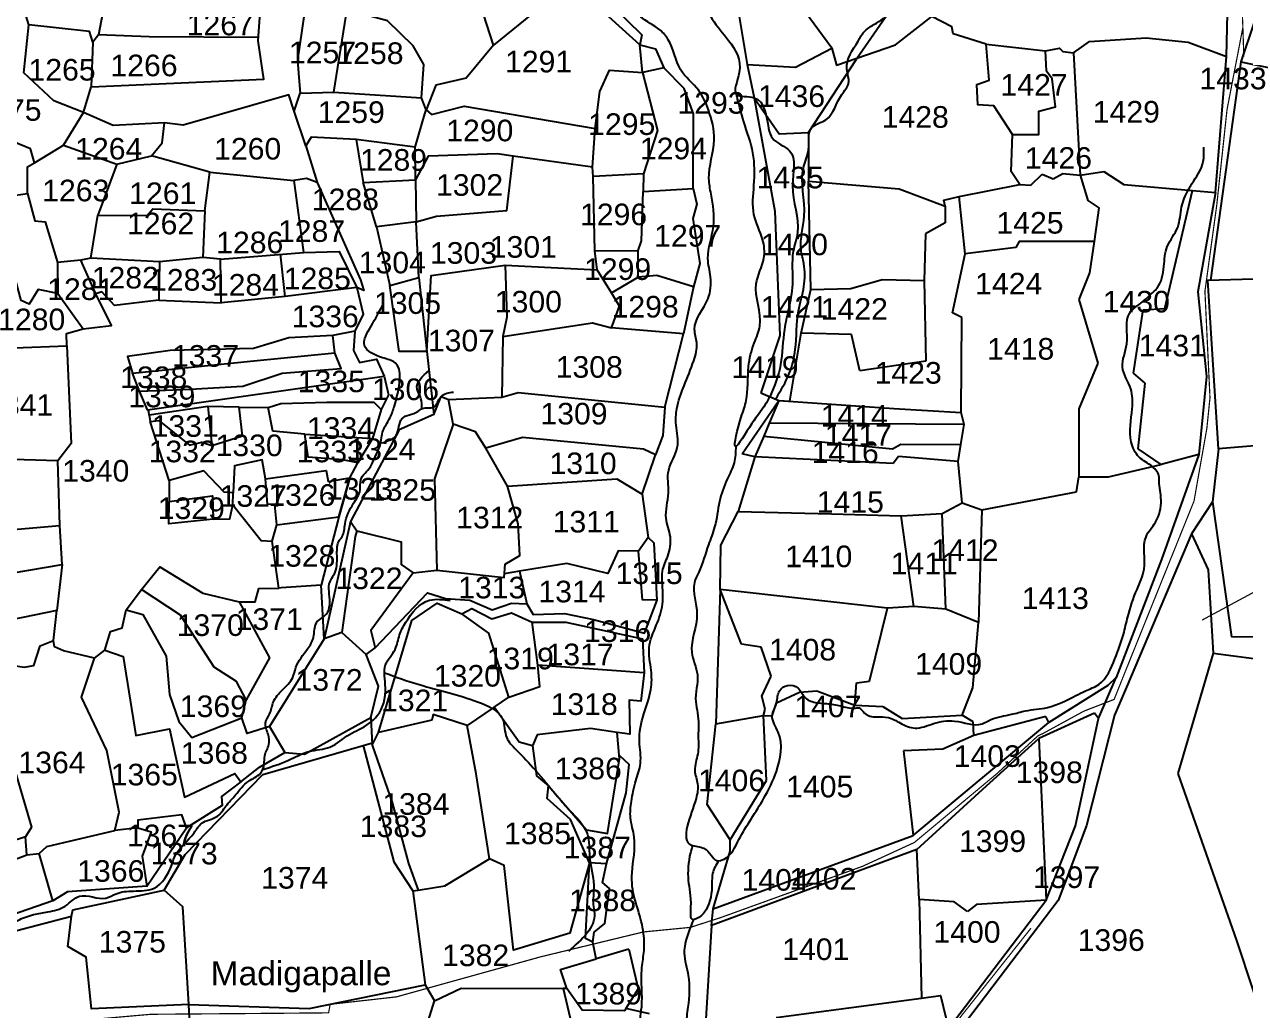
# Model space of a CAD drawing. Header units: feet. Extents: x 800131 to 806575, y 1568145 to 1575656.
# Drawn here: x 802522 to 803539, y 1571632 to 1572454 of the extents above; entities that cross this region are included whole.
import ezdxf
from ezdxf.enums import TextEntityAlignment as Align

# ---------------------------------------------------------------- set-up
doc = ezdxf.new("R2010")
doc.units = ezdxf.units.FT
doc.header["$LTSCALE"] = 15
doc.header["$MEASUREMENT"] = 0
doc.linetypes.add('HIDDEN2', pattern=[0.1875, 0.125, -0.0625])
for name, color, linetype in [('PLOT', 7, 'Continuous'), ('PLOT NO', 7, 'Continuous'), ('ROADS', 6, 'Continuous'), ('TANKS-STREAM', 4, 'Continuous'), ('TEXT', 1, 'Continuous')]:
    doc.layers.add(name, color=color, linetype=linetype)
doc.styles.get("Standard").update_dxf_attribs({"font": 'arial.ttf'})
doc.linetypes.add('DOTS', pattern='A,1e-06,-3,["●",Standard,S=3,R=0,X=-1.25,Y=-1.25],-3', length=6.000001)

msp = doc.modelspace()

# ---------------------------------------------------------------- linework, layer by layer
at = {"layer": 'PLOT', "lineweight": -2}
for p, q in [((803514.3, 1572314.1), (803523.6, 1572427.3)), ((803535.3, 1572422.8), (803520.1, 1572313)), ((803129.9, 1572393), (803147, 1572298.5)), ((803177, 1572233.1), (803175.1, 1572323.4)), ((803360.4, 1572320.2), (803369.8, 1572329.3)), ((803369.8, 1572329.3), (803378.9, 1572325.5)), ((803378.9, 1572325.5), (803387.1, 1572329.9)), ((803387.1, 1572329.9), (803401.5, 1572328.5)), ((803401.5, 1572328.5), (803421.3, 1572331.5)), ((803421.3, 1572331.5), (803437.9, 1572320.8)), ((803351.3, 1572320.8), (803360.4, 1572320.2)), ((803437.9, 1572320.8), (803495, 1572315.8)), ((803472.1, 1572217.3), (803495, 1572315.8)), ((803495, 1572315.8), (803514.3, 1572314.1)), ((803514.3, 1572314.1), (803499.7, 1572231.4)), ((803520.1, 1572313), (803510.1, 1572241)), ((803289.1, 1572302.6), (803289.1, 1572288.9)), ((803147, 1572298.5), (803151.1, 1572195)), ((803289.1, 1572288.9), (803272.5, 1572279.6)), ((803272.5, 1572279.6), (803271.6, 1572240.6)), ((803413.1, 1572273.2), (803409.4, 1572247.1)), ((803295.1, 1572213.9), (803305.8, 1572262.9)), ((803210.4, 1572234), (803236.5, 1572241.7)), ((803236.5, 1572241.7), (803271.6, 1572240.6)), ((803409.4, 1572247.1), (803402.2, 1572229.2)), ((803168.9, 1572196.9), (803177, 1572233.1)), ((803177, 1572233.1), (803210.4, 1572234)), ((803271.6, 1572240.6), (803273, 1572173.6)), ((803499.7, 1572231.4), (803506.9, 1572160.8)), ((803402.2, 1572229.2), (803400.4, 1572224.8)), ((803400.4, 1572224.8), (803416.3, 1572171.9)), ((803302.8, 1572209.9), (803295.1, 1572213.9)), ((803446.1, 1572163.4), (803453.9, 1572216.3)), ((803453.9, 1572216.3), (803472.1, 1572217.3)), ((803302.4, 1572130.9), (803302.8, 1572209.9)), ((803151.1, 1572195), (803135.3, 1572147.2)), ((803159.6, 1572140.1), (803168.9, 1572196.9)), ((803211, 1572195.7), (803168.9, 1572196.9)), ((803217.9, 1572165.6), (803211, 1572195.7)), ((803273, 1572173.6), (803217.9, 1572165.6)), ((803416.3, 1572171.9), (803400.3, 1572133.8)), ((803455.8, 1572155.1), (803446.1, 1572163.4)), ((803506.9, 1572160.8), (803500.4, 1572095.9)), ((803449.9, 1572100.6), (803455.8, 1572155.1)), ((803119.9, 1572096.3), (803150.3, 1572140.7)), ((803135.3, 1572147.2), (803150.3, 1572140.7)), ((803150.3, 1572140.7), (803142.4, 1572121.9)), ((803150.3, 1572140.7), (803159.6, 1572140.1)), ((803150.3, 1572140.7), (803150.3, 1572140.7)), ((803150.3, 1572140.7), (803246.3, 1572134.2)), ((803246.3, 1572134.2), (803302.4, 1572130.9)), ((803304.8, 1572120.8), (803302.4, 1572130.9)), ((803400.3, 1572133.8), (803400.3, 1572077.1)), ((803142.4, 1572121.9), (803137.8, 1572111)), ((803304.8, 1572120.8), (803142.4, 1572121.9)), ((803302.1, 1572104), (803304.8, 1572120.8)), ((803137.8, 1572111), (803130.5, 1572093.8)), ((803137.8, 1572111), (803245.1, 1572100.6)), ((803245.1, 1572100.6), (803252, 1572104.5)), ((803252, 1572104.5), (803302.1, 1572104)), ((803299.9, 1572090), (803302.1, 1572104)), ((803469, 1572087.4), (803449.9, 1572100.6)), ((803516.8, 1572100.5), (803511.9, 1572056.2)), ((803130.5, 1572093.8), (803116.5, 1572048.3)), ((803130.5, 1572093.8), (803119.9, 1572096.3)), ((803119.9, 1572096.3), (803119.9, 1572096.3)), ((803245.6, 1572088.3), (803130.5, 1572093.8)), ((803250, 1572094.2), (803245.6, 1572088.3)), ((803299.9, 1572090), (803250, 1572094.2)), ((803303.3, 1572055.6), (803299.9, 1572090)), ((803500.4, 1572095.9), (803469, 1572087.4)), ((803500.4, 1572095.9), (803469.4, 1572008.2)), ((803425, 1572077.1), (803469, 1572087.4)), ((803398.5, 1572064.8), (803400.3, 1572077.1)), ((803400.3, 1572077.1), (803425, 1572077.1)), ((803319.6, 1572049.7), (803398.5, 1572064.8)), ((803102, 1572020.1), (803116.5, 1572048.3)), ((803116.5, 1572048.3), (803194.4, 1572046.3)), ((803286.4, 1572046.7), (803303.3, 1572055.6)), ((803303.3, 1572055.6), (803319.6, 1572049.7)), ((803319.6, 1572049.7), (803316.9, 1571955.8)), ((803511.9, 1572056.2), (803494.4, 1572029.8)), ((803511.9, 1572056.2), (803527.7, 1571943.9)), ((803194.4, 1572046.3), (803252.3, 1572044.8)), ((803252.3, 1572044.8), (803286.4, 1572046.7)), ((803263, 1571969), (803252.3, 1572044.8)), ((803289.5, 1571966.8), (803286.4, 1572046.7)), ((803494.4, 1572029.8), (803440, 1571901.9)), ((803494.4, 1572029.8), (803508.3, 1571999.7)), ((803101.5, 1571983.2), (803102, 1572020.1)), ((803469.4, 1572008.2), (803431.6, 1571909.9)), ((803508.3, 1571999.7), (803512.3, 1571930.3)), ((803101.5, 1571983.2), (803097.9, 1571871.4)), ((803240.9, 1571967.8), (803101.5, 1571983.2)), ((803119.2, 1571937.7), (803101.5, 1571983.2)), ((803226, 1571907), (803240.9, 1571967.8)), ((803263, 1571969), (803240.9, 1571967.8)), ((803289.5, 1571966.8), (803263, 1571969)), ((803316.9, 1571955.8), (803289.5, 1571966.8)), ((803312.1, 1571901.3), (803316.9, 1571955.8)), ((803135.8, 1571935.3), (803119.2, 1571937.7)), ((803527.7, 1571943.9), (803592.9, 1571944.3)), ((803144.1, 1571911), (803135.8, 1571935.3)), ((803512.3, 1571930.3), (803482.8, 1571830.1)), ((803512.3, 1571930.3), (803612.4, 1571917.3)), ((803136.2, 1571894.3), (803144.1, 1571911)), ((803213.8, 1571886.8), (803215.2, 1571905.6)), ((803215.2, 1571905.6), (803226, 1571907)), ((803416.9, 1571875.7), (803431.6, 1571909.9)), ((803431.6, 1571909.9), (803424.7, 1571903.2)), ((803148.5, 1571889), (803167.5, 1571897.9)), ((803167.5, 1571897.9), (803182, 1571898.8)), ((803182, 1571898.8), (803213.8, 1571886.8)), ((803303.3, 1571878.7), (803312.1, 1571901.3)), ((803424.7, 1571903.2), (803375.5, 1571872.6)), ((803440, 1571901.9), (803430.1, 1571878.5)), ((803139.1, 1571883.6), (803136.2, 1571894.3)), ((803144.9, 1571878.1), (803148.5, 1571889)), ((803213.8, 1571886.8), (803237.1, 1571885.9)), ((803237.1, 1571885.9), (803253.2, 1571875.8)), ((803097.9, 1571871.4), (803137.5, 1571878.4)), ((803137.5, 1571878.4), (803139.1, 1571883.6)), ((803137.5, 1571878.4), (803144.9, 1571878.1)), ((803140.2, 1571824.3), (803137.5, 1571878.4)), ((803253.2, 1571875.8), (803303.3, 1571878.7)), ((803312.4, 1571873.1), (803303.3, 1571878.7)), ((803373, 1571877.6), (803312.8, 1571861.6)), ((803413.5, 1571880.4), (803367.2, 1571859.2)), ((803375.5, 1571872.6), (803373, 1571877.6)), ((803397.6, 1571786.5), (803416.9, 1571875.7)), ((803430.1, 1571878.5), (803406.7, 1571786.8)), ((803416.9, 1571875.7), (803413.5, 1571880.4)), ((803090.7, 1571804.1), (803097.9, 1571871.4)), ((803097.9, 1571871.4), (803097.9, 1571871.4)), ((803262.3, 1571778.3), (803375.5, 1571872.6)), ((803312.8, 1571861.6), (803312.4, 1571873.1)), ((803312.8, 1571861.6), (803287.1, 1571850.4)), ((803320.4, 1571816.9), (803367.2, 1571859.2)), ((803367.2, 1571859.2), (803373.2, 1571724.5)), ((803287.1, 1571850.4), (803254.3, 1571848.9)), ((803254.3, 1571848.9), (803262.3, 1571778.3)), ((803109.9, 1571774.8), (803140.2, 1571824.3)), ((803482.8, 1571830.1), (803531.7, 1571690.8)), ((803265.5, 1571766.6), (803320.4, 1571816.9)), ((803109.9, 1571774.8), (803090.7, 1571804.1)), ((803373.2, 1571724.5), (803397.6, 1571786.5)), ((803406.7, 1571786.8), (803390.4, 1571743.2)), ((803095.8, 1571717.3), (803262.3, 1571778.3)), ((803109.9, 1571765.2), (803109.9, 1571774.8)), ((803265.5, 1571766.6), (803094.4, 1571703.3)), ((803103.5, 1571743.5), (803109.9, 1571765.2)), ((803267.4, 1571725.1), (803265.5, 1571766.6)), ((803095.8, 1571717.3), (803103.5, 1571743.5)), ((803390.4, 1571743.2), (803383.1, 1571724.1)), ((803296.4, 1571723.1), (803267.4, 1571725.1)), ((803267.4, 1571725.1), (803269.3, 1571642.9)), ((803291.8, 1571617.5), (803373.2, 1571724.5)), ((803383.1, 1571724.1), (803294.6, 1571607.7)), ((803307.7, 1571714.9), (803296.4, 1571723.1)), ((803373.2, 1571724.5), (803315.1, 1571720.8)), ((803094.4, 1571703.3), (803095.8, 1571717.3)), ((803315.1, 1571720.8), (803307.7, 1571714.9)), ((803094.4, 1571703.3), (803089.4, 1571620.8)), ((803531.7, 1571690.8), (803580.9, 1571543.2))]:
    msp.add_line(p, q, dxfattribs=at)
for points in [[(803782.3, 1572128.2), (803685.6, 1572049.6), (803663.9, 1572112.6), (803516.8, 1572100.5), (803510.2, 1572205.4), (803508, 1572240.9), (803546.1, 1572242.2), (803555.2, 1572227.4), (803578.9, 1572224.4), (803642.1, 1572229), (803754.9, 1572276.5), (803775.1, 1572283.2), (803804.3, 1572292.9), (803858.2, 1572326.7), (803860.8, 1572379.3), (803858.2, 1572427.2), (803833.8, 1572472.6), (803832.9, 1572490.2), (803855.2, 1572501.8), (803851.2, 1572596.7), (803847.8, 1572679.3)], [(802650.8, 1572655.6), (802711.4, 1572645.6), (802710.4, 1572636.2), (802782.5, 1572613.8), (802788.3, 1572619.8), (802858.9, 1572596.4), (802896.7, 1572569.9), (802937.9, 1572537.6), (802980, 1572494.3), (802986.5, 1572494.4), (803036.2, 1572445.4), (803034.5, 1572437.2), (802977.2, 1572489.4), (802980, 1572494.3)], [(803071.4, 1572529.7), (803078.7, 1572532.8), (803104.9, 1572475.5), (803115.6, 1572470.8), (803123.9, 1572420.8), (803164.3, 1572418.4), (803194.7, 1572434.4), (803161.3, 1572479.8), (803160.6, 1572507.9), (803147, 1572530), (803136.8, 1572534.1), (803133.9, 1572543.8), (803110, 1572568.1), (803078.7, 1572532.8)], [(802977.2, 1572489.4), (802912.7, 1572436.8), (802904.2, 1572462.5), (802874.7, 1572495), (802937.9, 1572537.6)], [(803194.7, 1572434.4), (803198.4, 1572420), (803247.7, 1572437), (803277.9, 1572460.6), (803300.3, 1572493.2), (803257, 1572514.6), (803258.4, 1572487.9), (803215.2, 1572425.2)], [(802586.7, 1572463), (802583.5, 1572445.4), (802578.8, 1572439.4), (802575.9, 1572448.1), (802525.5, 1572453.7), (802520.6, 1572469.1), (802527.3, 1572490.8), (802526.5, 1572500.8)], [(802912.7, 1572436.8), (802889.9, 1572409.4), (802864.7, 1572403.4), (802856.4, 1572383), (802852.6, 1572392.9), (802854.6, 1572420.7), (802845.7, 1572436.3), (802824.4, 1572457), (802798.4, 1572463.9), (802797.6, 1572473.1), (802756.7, 1572475.9), (802749.3, 1572424.3), (802750.5, 1572409.8), (802751.5, 1572396.9), (802779.7, 1572397.5), (802789.8, 1572461.8), (802798.4, 1572463.9)], [(802746.6, 1572381.8), (802742.1, 1572395.3), (802653.9, 1572370.2), (802638.4, 1572372.2), (802595.7, 1572369.9), (802570.9, 1572380.8), (802577.4, 1572402.2), (802721.1, 1572408.4), (802716.4, 1572440.4), (802717.8, 1572460.2), (802718.1, 1572465.2)], [(803175.1, 1572363.9), (803175.1, 1572323.4), (803250.6, 1572317.1), (803289.1, 1572302.6), (803288, 1572307.7), (803300.8, 1572310.7), (803351.3, 1572320.8), (803344, 1572331.5), (803345.2, 1572362.3), (803329.5, 1572386.3), (803316.2, 1572387.1), (803315.3, 1572404), (803325.6, 1572407.6), (803323.2, 1572437.7), (803295.6, 1572446.1), (803294.5, 1572452.2), (803277.9, 1572460.6)], [(803323.2, 1572437.7), (803372.6, 1572432), (803384.4, 1572434.4), (803387.1, 1572431.5), (803396.1, 1572430.4), (803409.4, 1572439.8), (803456.6, 1572443), (803491.5, 1572439.2), (803523.6, 1572427.3), (803524.4, 1572463.3)], [(803546.3, 1572455.2), (803535.3, 1572422.8), (803625.9, 1572404.4), (803617.4, 1572332.7), (803792.3, 1572348.1), (803798.5, 1572326.8), (803860.8, 1572379.3)], [(802570.9, 1572380.8), (802546.3, 1572390.4), (802521.1, 1572413.8), (802525.5, 1572453.7)], [(802716.6, 1572443.2), (802625.7, 1572443.7), (802583.5, 1572445.4)], [(802578.8, 1572439.4), (802577.4, 1572402.2)], [(802856.4, 1572383), (802860.9, 1572379.1), (802888.1, 1572385.9), (802997.3, 1572367.4), (803001.2, 1572398.1), (803009.2, 1572416), (803036.8, 1572413.9), (803034.5, 1572437.2)], [(803034.5, 1572437.2), (803047.6, 1572433.7), (803054.7, 1572417.8), (803036.8, 1572413.9), (803049.2, 1572365.8), (803037.5, 1572329.5), (802995.8, 1572327.5), (802995, 1572335.2), (802997.3, 1572367.4)], [(803123.9, 1572420.8), (803129.9, 1572393), (803150.7, 1572362.9), (803175.1, 1572363.9), (803215.2, 1572425.2)], [(803396.1, 1572430.4), (803401.5, 1572328.5), (803408, 1572307.4), (803417.1, 1572301.2), (803413.1, 1572273.2), (803350.8, 1572273.2), (803347.8, 1572268.1), (803305.8, 1572262.9), (803300.8, 1572310.7)], [(803345.2, 1572362.3), (803367, 1572362.4), (803367.2, 1572381.8), (803381.1, 1572385.4), (803378.2, 1572408.7), (803373.6, 1572415.1), (803372.6, 1572432)], [(803037.5, 1572329.5), (803037.3, 1572315), (803079, 1572317.4), (803079.4, 1572379.5), (803071.6, 1572400.8), (803054.7, 1572417.8)], [(802746.6, 1572381.8), (802751.5, 1572396.9)], [(802779.7, 1572397.5), (802852.6, 1572392.9)], [(802524.4, 1572313.1), (802524.4, 1572335.4), (802530, 1572338.7), (802526.9, 1572350.4), (802479.2, 1572369.9), (802449.5, 1572370.2), (802450.7, 1572387.1)], [(802530, 1572338.7), (802554.2, 1572353.6), (802570.9, 1572380.8)], [(802847.3, 1572351.9), (802798.2, 1572358.2), (802760.7, 1572360.2), (802756.1, 1572353), (802746.6, 1572381.8)], [(802995, 1572335.2), (802928.9, 1572344.3), (802915.7, 1572346.2), (802858.2, 1572344.2), (802847.7, 1572324.6), (802847.3, 1572351.9), (802855.4, 1572379.5), (802856.4, 1572383)], [(802554.2, 1572353.6), (802598.6, 1572337.7), (802627.7, 1572344.6), (802636.4, 1572355.4), (802638.4, 1572372.2)], [(802756.1, 1572353), (802765.8, 1572322.3), (802756.7, 1572325.6), (802746.2, 1572324.1)], [(802798.2, 1572358.2), (802804.1, 1572322.3), (802847.7, 1572324.6), (802848.1, 1572289.7), (802815.1, 1572285.4), (802804.1, 1572322.3)], [(802672.1, 1572298.9), (802676.2, 1572331.1), (802627.7, 1572344.6)], [(802815.1, 1572285.4), (802826.2, 1572236.7), (802850.4, 1572243.2), (802848.1, 1572289.7), (802865.1, 1572294.3), (802923.7, 1572299.1), (802928.9, 1572344.3)], [(802598.6, 1572337.7), (802582.9, 1572295.1), (802624.1, 1572294.8), (802628.6, 1572300.5), (802672.1, 1572298.9), (802670.4, 1572260), (802634.2, 1572256.3), (802577, 1572259.3), (802568.7, 1572257.7)], [(802411.9, 1572291.3), (802405.1, 1572308), (802418.9, 1572322.5), (802492.3, 1572318.6), (802508.5, 1572310.9), (802524.4, 1572313.1), (802530.3, 1572290.4), (802539.1, 1572289.5), (802549.4, 1572255.8)], [(802765.8, 1572322.3), (802801.9, 1572241.3), (802804.5, 1572232.5), (802798.6, 1572234.8), (802803.9, 1572212.8), (802797.1, 1572198.5), (802778.6, 1572195), (802742.1, 1572193.1), (802712.6, 1572184.2), (802643.3, 1572182.4), (802607.6, 1572177.5), (802611.7, 1572163.6), (802713, 1572173.8), (802780.4, 1572180.6), (802778.6, 1572195)], [(802676.2, 1572331.1), (802746.2, 1572324.1), (802754.3, 1572264.2)], [(802997.1, 1572265.4), (802995.8, 1572327.5)], [(803079, 1572317.4), (803082, 1572304.2), (803078.7, 1572292.4), (803084.7, 1572254.9), (803079.4, 1572235.5), (803048.8, 1572245), (803033.1, 1572243.4), (803033.3, 1572265.8), (803035.9, 1572273.7), (803037.3, 1572315)], [(802577, 1572259.3), (802582.9, 1572295.1)], [(802549.7, 1572229.8), (802533.1, 1572233.2), (802525.8, 1572221), (802519, 1572224.2), (802514.4, 1572241.7), (802499.5, 1572248), (802456.6, 1572275), (802431.8, 1572267.7), (802428.8, 1572249.7), (802405.2, 1572204.5), (802404.2, 1572169.6), (802396.4, 1572138.2), (802401.6, 1572135)], [(802685.2, 1572258.4), (802754.3, 1572264.2), (802783.9, 1572264.8), (802798.6, 1572234.8), (802739.1, 1572227.4), (802735, 1572262.7)], [(803010.9, 1572230.5), (802999.1, 1572249.6), (802997.1, 1572265.4), (803033.3, 1572265.8)], [(802557.2, 1572186.2), (802556.8, 1572196.6), (802570.6, 1572200.6), (802594.2, 1572203.3), (802581.3, 1572229.5), (802568.7, 1572257.7), (802549.4, 1572255.8), (802549.7, 1572229.8), (802570.6, 1572200.6)], [(802634.2, 1572256.3), (802633.6, 1572224.3), (802596.7, 1572219.8), (802586.2, 1572231.3), (802581.3, 1572229.5)], [(802633.6, 1572224.3), (802685.6, 1572222.1), (802685.2, 1572258.4), (802670.4, 1572260)], [(802857.2, 1572181.6), (802860.7, 1572244.8), (802922.3, 1572253.4), (802999.1, 1572249.6)], [(802922.3, 1572253.4), (802923.7, 1572210.3), (802920.4, 1572194.1), (802995.1, 1572205.6), (803010.9, 1572201.3)], [(802850.4, 1572243.2), (802857.2, 1572181.6), (802834, 1572181.6), (802826.2, 1572236.7)], [(803079.4, 1572235.5), (803070.9, 1572196.2), (803010.9, 1572201.3), (803017.7, 1572219.4), (803010.9, 1572230.5), (803033.1, 1572243.4)], [(802739.1, 1572227.4), (802685.6, 1572222.1)], [(802797.1, 1572198.5), (802795.9, 1572182.4), (802801, 1572172.3), (802815, 1572175.1), (802821.6, 1572161)], [(802920.4, 1572194.1), (802919.5, 1572143.6), (802933.1, 1572147.4), (803055.3, 1572135.2), (803070.9, 1572196.2)], [(802487.3, 1572141.3), (802492.9, 1572175.1), (802513.4, 1572184.7), (802557.2, 1572186.2), (802560.6, 1572105), (802549.6, 1572090.6)], [(802617.7, 1572148.6), (802659.8, 1572150.2), (802703.8, 1572152.6), (802736.5, 1572163.6), (802785.6, 1572167.4), (802780.4, 1572180.6)], [(802857.2, 1572181.6), (802862.9, 1572129.2), (802869, 1572144.2), (802875.2, 1572141.6)], [(802624.3, 1572133.1), (802617.7, 1572148.6), (802611.7, 1572163.6)], [(802625.8, 1572128.6), (802625.3, 1572131.7), (802624.3, 1572133.1), (802821.6, 1572161), (802825, 1572145.5), (802819, 1572133.2)], [(802755.3, 1572112.6), (802728.8, 1572115.2), (802724.8, 1572134.9), (802735.3, 1572138.3), (802773.6, 1572139.4), (802812.8, 1572139.4), (802819, 1572133.2), (802811.8, 1572109)], [(803055.3, 1572135.2), (803053.8, 1572111.7), (803047.5, 1572095.5), (803037.6, 1572100.2), (802936.7, 1572110), (802906.1, 1572101.1), (802897.5, 1572114.7), (802878.9, 1572121), (802875.2, 1572141.6), (802919.5, 1572143.6)], [(802674.5, 1572135.8), (802625.8, 1572128.6), (802626.6, 1572123.2)], [(802642.4, 1572074), (802626.6, 1572123.2), (802633.7, 1572124), (802659.2, 1572103.5), (802669.7, 1572106), (802677.9, 1572103.2), (802703.5, 1572111.3), (802700.8, 1572135.3), (802724.8, 1572134.9)], [(802700.8, 1572135.3), (802674.5, 1572135.8), (802677.9, 1572103.2)], [(802862.9, 1572129.2), (802833.9, 1572116.4), (802793.4, 1572039.9), (802798.8, 1572032.3), (802835.7, 1572022.9), (802835.7, 1572004), (802845.6, 1571997.3), (802865.5, 1571999.5)], [(802878.9, 1572121), (802863.4, 1572075.5), (802865.5, 1571999.5), (802921.4, 1571993.4), (802922.3, 1572004.4), (802934.5, 1572011.7), (802933.3, 1572038.1), (802924.4, 1572069.5), (802906.1, 1572101.1)], [(802783.6, 1572043.8), (802792.9, 1572076.2), (802799.7, 1572088.8), (802787.1, 1572091.3), (802758.1, 1572093.6), (802755.3, 1572112.6), (802811.8, 1572109), (802799.7, 1572088.8)], [(802406.7, 1572024.1), (802551.1, 1572036.7), (802549.6, 1572090.6), (802483.6, 1572092.3)], [(802722.6, 1572075.6), (802719.9, 1572091.2), (802696.7, 1572086.4), (802695.6, 1572063.8), (802688.3, 1572064.5), (802671.2, 1572082.1), (802642.4, 1572074), (802642.3, 1572056.5), (802678.4, 1572061.3), (802679.1, 1572042), (802692.8, 1572042.3), (802695.3, 1572053.7), (802695.6, 1572063.8)], [(802924.4, 1572069.5), (803015.3, 1572075.5), (803036.6, 1572062.8), (803047.5, 1572095.5)], [(802732.1, 1572037.1), (802730.5, 1572053.8), (802724.4, 1572054.3), (802722.6, 1572075.6), (802773.2, 1572082.5), (802774.9, 1572073.4), (802792.9, 1572076.2), (802783.6, 1572043.8)], [(803036.6, 1572062.8), (803041.6, 1572026.5), (803033.4, 1572015.2), (803016.5, 1572015.5), (803007.8, 1571996.6), (802973.8, 1572005), (802934.3, 1571998.5), (802921.6, 1571996.3)], [(802679.1, 1572042), (802642.2, 1572038), (802642.3, 1572056.5)], [(802695.3, 1572053.7), (802719.1, 1572024), (802728.1, 1572023.7)], [(802580, 1571926), (802588.6, 1571932.7), (802593.4, 1571948.2), (802603.2, 1571951.3), (802606.6, 1571966.4), (802619.4, 1571983.4), (802634.5, 1572002.1), (802670.4, 1571980.3), (802700.6, 1571973.1), (802714, 1571973), (802717.1, 1571984.1), (802733.8, 1571984.5), (802728.1, 1572023.7), (802732.1, 1572037.1), (802783.6, 1572043.8), (802769.1, 1571987), (802735.7, 1571984.8), (802733.8, 1571984.5)], [(802793.4, 1572039.9), (802771.4, 1571942.1), (802726, 1571869.3), (802738.8, 1571847.6), (802755.1, 1571846.2), (802810.4, 1571876.7), (802816.8, 1571902.9), (802806.4, 1571929.2)], [(802397.5, 1571977.8), (802553.1, 1572004), (802551.1, 1572036.7)], [(802798.8, 1572032.3), (802797.3, 1572027.5), (802786.2, 1571947.5), (802806.4, 1571929.2), (802814.1, 1571934.8)], [(803049.1, 1571974.5), (803046.5, 1572022), (803041.6, 1572026.5)], [(802934.3, 1571998.5), (802940.4, 1571971.3), (802945.8, 1571962.6), (802971.9, 1571963.3), (802996, 1571958.4), (803038.5, 1571946.8), (803049.1, 1571974.5), (803036.9, 1571974.7), (803033.4, 1572015.2)], [(802553.1, 1572004), (802548.8, 1571965.9), (802400.2, 1571935.3)], [(802845.6, 1571997.3), (802810.5, 1571949.1), (802814.1, 1571934.8), (802857.7, 1571980.6), (802872.5, 1571975.9), (802892.9, 1571974.3), (802911.6, 1571966.3), (802927.5, 1571971.9), (802940.4, 1571971.3)], [(802786.2, 1571947.5), (802771.4, 1571942.1), (802769.1, 1571987)], [(802700.6, 1571973.1), (802726, 1571926.5), (802706.5, 1571891.5), (802698.5, 1571906.6), (802679.8, 1571918.5), (802651.9, 1571962), (802619.4, 1571983.4)], [(802606.6, 1571966.4), (802620.4, 1571962.4), (802639.9, 1571927.8), (802642.6, 1571895.9), (802650.5, 1571873.3), (802661.2, 1571860), (802702.9, 1571876.4), (802706.5, 1571891.5)], [(802810.4, 1571876.7), (802811.5, 1571853.7), (802816.8, 1571864.3), (802844.5, 1571957.5), (802865.8, 1571972), (802886.3, 1571963.1), (802894.5, 1571967.4), (802911.2, 1571958.9), (802927.5, 1571963.8), (802944.8, 1571956), (802972.9, 1571956), (803000.9, 1571950), (803036.7, 1571942.3), (803038.1, 1571913.9), (802949.5, 1571920.3), (802944.8, 1571956)], [(802402.3, 1571906.4), (802405, 1571896.1), (802423.5, 1571908.1), (802496.8, 1571922.6), (802521.5, 1571918.7), (802529.7, 1571920), (802534.9, 1571936.4), (802546, 1571940.9), (802548.8, 1571965.9)], [(802925.3, 1571893.7), (802908.7, 1571946.8), (802886.3, 1571963.1)], [(802523.7, 1571762.2), (802534.1, 1571763.3), (802540.5, 1571769.3), (802597.1, 1571782.5), (802600.8, 1571797.7), (802590.3, 1571849.2), (802569.3, 1571893.5), (802580, 1571926), (802554.4, 1571932.3), (802546.9, 1571935.4), (802546, 1571940.9)], [(802588.6, 1571932.7), (802603.9, 1571927.4), (802614.6, 1571861.8), (802642.6, 1571867.1), (802655, 1571810.2), (802697.2, 1571830.1), (802702, 1571823), (802717.6, 1571835.4), (802738.8, 1571847.6)], [(803038.1, 1571913.9), (803035.3, 1571890.2), (803025.7, 1571891.2), (803026.1, 1571862.9), (803015.8, 1571864.3), (802993.5, 1571867.4), (802949.1, 1571862.2), (802945.2, 1571853), (802933.9, 1571856.1), (802913.3, 1571885.2), (802925.3, 1571893.7), (802951.2, 1571902.6), (802949.5, 1571920.3)], [(802913.3, 1571885.2), (802890.8, 1571869.9), (802862.3, 1571879.1), (802861.2, 1571874.4), (802816.8, 1571864.3)], [(802726, 1571869.3), (802707.4, 1571863.4), (802702.9, 1571876.4)], [(802406.5, 1571866.5), (802406.5, 1571824.1), (802472.7, 1571828.7), (802474.3, 1571839), (802510.7, 1571843), (802527.5, 1571785.2), (802522.5, 1571777.3), (802470.3, 1571760.2), (802469.3, 1571755), (802432.8, 1571742), (802414.8, 1571769.3), (802406.5, 1571824.1)], [(802811.5, 1571853.7), (802828.3, 1571805.9), (802841.7, 1571755), (802849.9, 1571732.8), (802872.1, 1571736.3), (802909.2, 1571759), (802898.2, 1571829.7), (802890.8, 1571869.9)], [(802476.7, 1571647.8), (802484, 1571649), (802491.8, 1571693.1), (802561, 1571711.1), (802562.1, 1571716.3), (802638.2, 1571732.8), (802655.7, 1571762.6), (802720.4, 1571829.2), (802803.9, 1571853.4), (802812.6, 1571855.9)], [(802945.2, 1571853), (802948.4, 1571828.1), (802958.4, 1571819.8), (802990, 1571783.2), (803007.6, 1571780.1), (803017.5, 1571842.2), (803015.8, 1571864.3)], [(802803.9, 1571853.4), (802829.6, 1571756.5), (802845.3, 1571732.2), (802849.9, 1571732.8)], [(802845.3, 1571732.2), (802855.6, 1571653.9), (802863.5, 1571640.6), (802885.7, 1571651.3), (802973.7, 1571650.9), (802968.5, 1571666.8), (802998.2, 1571675.6), (802995.5, 1571689.4), (802996.6, 1571697.7), (803005.4, 1571704.9), (803009.3, 1571734.2), (803003.4, 1571739.2), (803006.9, 1571754.7), (803023.1, 1571813.9), (803025.6, 1571837.5), (803017.9, 1571844.7)], [(802702, 1571823), (802686, 1571810.8), (802686.4, 1571803.4), (802656.9, 1571784.8), (802652.9, 1571795.5), (802616.3, 1571791.2), (802616.1, 1571784.8), (802597.1, 1571782.5)], [(803006.9, 1571754.7), (802992.5, 1571755.5), (802976.9, 1571791.6), (802957.4, 1571809.3), (802958.4, 1571819.8)], [(802616.1, 1571784.8), (802627.3, 1571781.5), (802619.8, 1571761.1), (802623.8, 1571736.2), (802656.9, 1571784.8)], [(802443.3, 1571721.3), (802449.9, 1571735.1), (802475.8, 1571744.5), (802490.7, 1571746.7), (802500.7, 1571746.3), (802509.2, 1571756.8), (802523.7, 1571762.2), (802522.5, 1571777.3)], [(802623.8, 1571736.2), (802557.6, 1571731.3), (802545.5, 1571723.9), (802534.1, 1571763.3)], [(802992.5, 1571755.5), (802976.3, 1571696.9), (802929.4, 1571682.9), (802921.5, 1571753.4), (802909.2, 1571759)], [(802995.5, 1571689.4), (802989.2, 1571692.5), (802992.5, 1571755.5)], [(802658.8, 1571637.5), (802653.7, 1571718.8), (802638.2, 1571732.8)], [(802545.5, 1571723.9), (802489.9, 1571704.8), (802478.9, 1571677.2), (802454.4, 1571681.1)], [(802658.8, 1571637.5), (802577.6, 1571633.9), (802573.2, 1571676.9), (802557.9, 1571685.9), (802561, 1571711.1)], [(803025.4, 1571683.7), (802998.2, 1571675.6)], [(803025.4, 1571683.7), (803033.2, 1571650.6), (803022.9, 1571634.2)], [(802822.5, 1571598.7), (802812.1, 1571606.9), (802792.6, 1571606.7), (802770.7, 1571618.1), (802708.2, 1571623), (802685.3, 1571624.8), (802670.7, 1571613.5), (802659.8, 1571614.5), (802658.8, 1571637.5), (802758.9, 1571634.1), (802855.6, 1571653.9)], [(803022.9, 1571634.2), (803021.7, 1571632.3), (802986.6, 1571632.9), (802973.7, 1571650.9), (802970.6, 1571650.9), (802993.6, 1571553.4)], [(802989.3, 1571480.1), (802937.1, 1571517.3), (802874.8, 1571571.5), (802852.6, 1571605.9), (802863.5, 1571640.6)], [(803148.3, 1571626.7), (803269.3, 1571642.9), (803285.2, 1571645.1), (803291.8, 1571617.5)], [(803042.5, 1571629.7), (803022.9, 1571634.2), (803021.7, 1571632.3)]]:
    msp.add_lwpolyline(points, dxfattribs=at)
at = {"layer": 'ROADS', "linetype": 'HIDDEN2', "lineweight": -2, "ltscale": 8, "const_width": 1}
for points in [[(803270.4, 1573146.2), (803314.5, 1573102.6), (803359.3, 1573066.5), (803393.2, 1573034.5), (803402.3, 1573001.9), (803422.4, 1572980.2), (803496.9, 1572942.6), (803511.4, 1572934.5), (803521.2, 1572712.5), (803531.7, 1572581.8), (803537, 1572454.6), (803537.9, 1572427.1)], [(803537.1, 1572451.5), (803523.9, 1572383.1), (803515.3, 1572303.2), (803505.5, 1572231.8), (803507.3, 1572193.3), (803509.7, 1572143.1), (803507.1, 1572117.6)], [(803443.6, 1571926.1), (803496.4, 1572057), (803507.1, 1572117.6)], [(803443.6, 1571926.1), (803429.8, 1571891.7), (803404.7, 1571882), (803370.8, 1571863.5), (803366.2, 1571861.3), (803332.5, 1571830.2), (803277.1, 1571784), (803263.3, 1571772.5), (803220.2, 1571752.7), (803101.8, 1571709.9), (803076.6, 1571701.8), (803037.6, 1571698)], [(803182.4, 1571460.6), (803227.2, 1571534.5), (803285.3, 1571606.4), (803360.5, 1571701.1)], [(802163.3, 1571560.8), (802232.7, 1571590.9), (802273.5, 1571597.3), (802338.9, 1571604.2), (802465.5, 1571615.3), (802526, 1571620.5), (802627.2, 1571629.4), (802705.9, 1571630), (802775.2, 1571630.6), (802776.5, 1571637.7), (802831.7, 1571643.9), (802952, 1571677.3), (803037.6, 1571698)]]:
    msp.add_lwpolyline(points, dxfattribs=at)
at = {"layer": 'ROADS', "linetype": 'DOTS', "lineweight": -2, "ltscale": 0.15, "const_width": 1}
msp.add_lwpolyline([(803503.1, 1571957.8), (803552.8, 1571984.6), (803670, 1572056.5), (803685.7, 1572067), (803766.1, 1572130.3), (803796.9, 1572165.4), (803836.5, 1572204.3), (803884.9, 1572245.7), (803930, 1572284.4), (803986, 1572346.2), (804040.4, 1572397), (804068.5, 1572432.7), (804145, 1572539.7), (804153, 1572563.6)], dxfattribs=at)
at = {"layer": 'TANKS-STREAM', "lineweight": -2}
for points in [[(802917.5, 1571027.4), (802920.2, 1571036.2), (802925.6, 1571045.5), (802941.9, 1571062.4), (802953.1, 1571079.1), (802960.2, 1571091.9), (802975, 1571102.3), (802988.5, 1571109.2), (802999.6, 1571123.8), (803013.7, 1571134.6), (803027.3, 1571140.4), (803043.7, 1571153.3), (803050.6, 1571156.8), (803062.8, 1571160.5), (803069.8, 1571163.8), (803081.1, 1571177.8), (803077.6, 1571195.6), (803072.5, 1571222.3), (803071.6, 1571243.8), (803068.2, 1571261), (803067.1, 1571270.1), (803063.1, 1571287.5), (803065.6, 1571307), (803062, 1571324.6), (803066.3, 1571342.6), (803070.4, 1571351), (803070.7, 1571383.3), (803067.2, 1571393.8), (803069.7, 1571408), (803073.1, 1571414.2), (803071.7, 1571434.4), (803068.9, 1571443.5), (803068.9, 1571472.1), (803060.6, 1571487.2), (803057.9, 1571494.4), (803055.7, 1571507.3), (803053.9, 1571525.6), (803051.7, 1571539.2), (803044, 1571552.9), (803038.5, 1571564.6), (803039.5, 1571585.5), (803034.9, 1571624.9), (803036.1, 1571635.7), (803036.1, 1571666.6), (803037.9, 1571680.7), (803037.7, 1571696.8), (803033.1, 1571716.4), (803028.3, 1571735.9), (803028.1, 1571747.4), (803029.9, 1571777), (803026.8, 1571793.1), (803027.5, 1571806.6), (803031.3, 1571824), (803035.1, 1571838.4), (803034.3, 1571856.6), (803037.8, 1571879.6), (803043.8, 1571900.1), (803044, 1571916), (803042.4, 1571934.9), (803048.3, 1571953.5), (803053.5, 1571971.2), (803053.3, 1571989.5), (803053.5, 1571998.6), (803057.8, 1572011.1), (803060, 1572027.1), (803056.5, 1572042.6), (803058.4, 1572063.7), (803058.6, 1572082.8), (803065.8, 1572101.6), (803064.8, 1572120.5), (803065.4, 1572133.9), (803071.4, 1572152.9), (803079.5, 1572173.9), (803082, 1572188.7), (803080.2, 1572200), (803091.4, 1572225.6), (803093.5, 1572243.7), (803091.3, 1572259.1), (803095.9, 1572285.7), (803093.9, 1572312.7), (803092.2, 1572325.7), (803096.5, 1572357.9), (803091.7, 1572383), (803083.6, 1572399), (803068.5, 1572416.5), (803058.3, 1572441.3), (803051.2, 1572449.5), (803035.3, 1572460.5), (803015.8, 1572485.6), (802995.4, 1572498.8), (802979, 1572512.2), (802964.4, 1572529.9), (802941.8, 1572543.8), (802929.4, 1572557.4), (802921.4, 1572568.6), (802909.1, 1572578.8), (802881, 1572590.8), (802862, 1572602.4), (802845.4, 1572610.8), (802831, 1572615.2), (802811.3, 1572619.8), (802799.7, 1572627.7), (802784, 1572631.6), (802761, 1572633.5), (802738.1, 1572640.6), (802710.7, 1572650.5), (802696.5, 1572656.5), (802675.7, 1572660.8), (802656.1, 1572661.2), (802642.3, 1572666.6), (802635.5, 1572670.7), (802622.7, 1572670), (802601, 1572675.8), (802588.2, 1572681), (802574.2, 1572686.2), (802565.1, 1572692.5), (802552.3, 1572701.1), (802533.3, 1572705.5), (802525.8, 1572704.6), (802522.3, 1572690.5), (802519.2, 1572679.4), (802516.7, 1572673.4), (802515.3, 1572668.1), (802515.1, 1572657.7), (802517.1, 1572647.4), (802520.1, 1572638.7), (802514.3, 1572644.6), (802511.6, 1572654.6), (802510.8, 1572669.3), (802512.6, 1572686.4), (802516, 1572705.3), (802513.4, 1572715.5), (802506.7, 1572726.3), (802504.5, 1572742.1), (802490, 1572764.9), (802485, 1572781), (802477.4, 1572792.5), (802469.6, 1572800.1), (802464.4, 1572809.3), (802460.7, 1572816.2), (802458.4, 1572842.8), (802459.2, 1572860.7), (802451.7, 1572879.8), (802443.9, 1572891.1), (802436.4, 1572903.2), (802432.7, 1572914.4), (802429.7, 1572928.4), (802425.7, 1572942.3), (802420.1, 1572950.8), (802415.8, 1572958.6), (802416.1, 1572978.1), (802407.5, 1572991.5), (802397.3, 1573007.6), (802390.1, 1573026.2), (802383.9, 1573034.8), (802372.5, 1573041), (802366.6, 1573049.9), (802365.5, 1573059.2), (802359.3, 1573075.7), (802347.3, 1573091.5), (802336.2, 1573108), (802330.2, 1573128.4), (802322, 1573143.9), (802313.8, 1573152.5), (802308.9, 1573167.1), (802299.1, 1573182.3), (802286.6, 1573195.9), (802275.4, 1573224), (802268.7, 1573235.5), (802258.3, 1573253.1), (802255.7, 1573262.4), (802250.8, 1573281.4), (802238.2, 1573303.2), (802230.5, 1573325), (802228.8, 1573340.7), (802218.4, 1573352.2), (802205.6, 1573374), (802198.9, 1573392.8), (802189.4, 1573404.8), (802176.6, 1573419.9), (802171.2, 1573437.3), (802165.3, 1573453.1), (802155.7, 1573463.2), (802137.8, 1573456.9), (802122.7, 1573452.7), (802111.6, 1573449.5)], [(803147.6, 1572141.8), (803159.1, 1572163.3), (803164.1, 1572183.2), (803166.8, 1572215.5), (803171.3, 1572235.7), (803171.2, 1572254.8), (803168.9, 1572266.5), (803171.6, 1572294.4), (803171, 1572334.9), (803175.1, 1572349.6), (803177.7, 1572367.9), (803189.6, 1572374.7), (803202.8, 1572395.7), (803208.5, 1572405), (803207.1, 1572416.9), (803216.4, 1572440.2), (803221.4, 1572447.9), (803229.7, 1572454), (803245.1, 1572463.9), (803257.8, 1572472.9), (803265.6, 1572487.2), (803257.7, 1572501.2), (803252.3, 1572532.1), (803246.2, 1572546.1), (803247.2, 1572561.2), (803241.1, 1572581.2), (803237.2, 1572595.4), (803237.2, 1572618.4), (803227.4, 1572625.2), (803218.6, 1572629.9), (803205.1, 1572635.3), (803196.8, 1572641.4), (803184.7, 1572646.7), (803174.4, 1572652.8), (803162.2, 1572666.1), (803151.2, 1572691.7), (803132.6, 1572734.5), (803113.2, 1572762.5), (803108.5, 1572765.4), (803098.8, 1572774.1), (803087.8, 1572781.8), (803076.1, 1572788.7), (803058.2, 1572796.2), (803039.5, 1572810.8), (803030.5, 1572818.7)], [(802961, 1572596.9), (802969.6, 1572590.3), (802974.2, 1572580.7), (802983.5, 1572565.6), (802997.1, 1572554.1), (803026.3, 1572531.4), (803037.2, 1572523.9), (803060.2, 1572514.5), (803071.1, 1572505.9), (803083.2, 1572484.6), (803094.9, 1572458.5), (803108.5, 1572440.8), (803117.4, 1572413.9), (803115, 1572395.7), (803129.9, 1572393), (803141.9, 1572367.6), (803145.2, 1572359.2), (803159.3, 1572348.9), (803161.9, 1572320), (803166, 1572280.8), (803162.4, 1572265.1), (803161.7, 1572237.4), (803158.4, 1572216.6), (803155.1, 1572199.9), (803151.8, 1572170.7), (803142.8, 1572143.9), (803139.1, 1572137.3), (803127.9, 1572121.5), (803114.3, 1572102.5), (803119, 1572126.9), (803123.2, 1572140.7), (803125.2, 1572169), (803129.9, 1572188.6), (803134.6, 1572202.8), (803131.5, 1572238), (803138, 1572259.4), (803136.9, 1572274.9), (803129.7, 1572295.6), (803129.7, 1572319.9), (803128.8, 1572347.1), (803121.2, 1572372.9), (803115.1, 1572396.1)], [(803114.5, 1572102.5), (803113.1, 1572088.9), (803107.3, 1572075.1), (803101, 1572056.5), (803096.9, 1572035.4), (803091.8, 1572020.5), (803083.6, 1571997.8), (803080.1, 1571989), (803082.2, 1571962.9), (803077.9, 1571930.9), (803082.5, 1571912.4), (803081.1, 1571889.8), (803082.7, 1571880.6), (803083.3, 1571860.7), (803082.8, 1571846.3), (803080.4, 1571832.5), (803082.7, 1571821.3), (803081.4, 1571809.1), (803077.5, 1571770.3), (803088, 1571767.7), (803094.1, 1571762), (803098.7, 1571757.5), (803104.8, 1571758.7), (803117.2, 1571775.1), (803127.5, 1571792.4), (803137.9, 1571809.4), (803148.4, 1571831.8), (803149.8, 1571864.5), (803144.9, 1571878.1), (803148.5, 1571889), (803151, 1571899), (803157.7, 1571903.4), (803166.4, 1571901.2), (803171.7, 1571893.9), (803180.8, 1571889.2), (803190.1, 1571888.2), (803201.9, 1571886.4), (803213.2, 1571884.4), (803217.3, 1571884.6), (803221.8, 1571880.3), (803231.7, 1571877.1), (803241.4, 1571876.7), (803251.7, 1571872), (803263.9, 1571867.8), (803279.3, 1571871.6), (803296.9, 1571873.7), (803319.8, 1571871.4), (803327.1, 1571874.9), (803344.3, 1571879.3), (803356, 1571882.2), (803374.3, 1571885), (803397.8, 1571894.9), (803405.9, 1571898.8), (803417, 1571904.2), (803430.4, 1571925.5), (803437.6, 1571945.9), (803441.2, 1571960.5), (803448.9, 1571983.4), (803454.8, 1572000.2), (803456.4, 1572027.3), (803464.3, 1572039.4), (803469, 1572057.8), (803467.4, 1572073.6), (803467.4, 1572076.8), (803461.7, 1572085.7), (803450.6, 1572093.6), (803444.1, 1572106.2), (803444.9, 1572133.9), (803443.7, 1572150.5), (803436.8, 1572168.7), (803440.4, 1572187.9), (803442.9, 1572213.8), (803453.4, 1572222.9), (803459.3, 1572228.3), (803465.6, 1572234.4), (803471.3, 1572252.4), (803474.1, 1572269), (803482.8, 1572285), (803486.1, 1572301.8), (803491.5, 1572316.1), (803496.2, 1572323.8), (803504.1, 1572339.8), (803504.5, 1572351.8)], [(802476.7, 1571636.7), (802479.4, 1571640.6), (802482.8, 1571654.3), (802482.5, 1571673.3), (802488, 1571694), (802491.5, 1571699), (802497.5, 1571701.9), (802507.1, 1571702.5), (802516.2, 1571707.4), (802529.4, 1571712.4), (802541.3, 1571714.7), (802555.7, 1571719.6), (802567.7, 1571727.8), (802589.7, 1571726.2), (802598.1, 1571729.8), (802612.5, 1571732.1), (802629.8, 1571734.5), (802644.6, 1571754), (802647.7, 1571762.2), (802663.1, 1571780.5), (802669.4, 1571788.5), (802682.6, 1571794.4), (802689.6, 1571802.7), (802697.7, 1571812.2), (802708.6, 1571823.7), (802718.5, 1571830.2), (802721.5, 1571837.7), (802722, 1571844.8), (802725.4, 1571854.1), (802724.8, 1571862.7), (802722.6, 1571872.2), (802726, 1571879.5), (802729.3, 1571889.7), (802736.6, 1571899.5), (802745.3, 1571910), (802748, 1571918.3), (802757.7, 1571933.8), (802762.7, 1571943.6), (802765, 1571955.5), (802773.3, 1571962.8), (802775.8, 1571979.3), (802775.8, 1571987.9), (802780.6, 1571997.7), (802782.2, 1572013.2), (802784.1, 1572024), (802786.5, 1572027.4), (802788.9, 1572038), (802796, 1572055.1), (802801.5, 1572066.2), (802802, 1572074.8), (802810.1, 1572085.4), (802813.4, 1572092.5), (802818.1, 1572103.4), (802819.3, 1572109.7), (802820.7, 1572115.7), (802825.8, 1572125.3), (802829.8, 1572135.3), (802831.9, 1572143.1), (802830.6, 1572172.2), (802820.1, 1572176.4), (802805.1, 1572186.6), (802810.7, 1572202.8), (802820.1, 1572219.8)], [(802852.9, 1572133.9), (802852.2, 1572142.5), (802848.9, 1572150.3), (802858.9, 1572165.8)], [(802818.6, 1572105.4), (802831.6, 1572112), (802836.3, 1572125.6), (802849.7, 1572131.7), (802853.5, 1572134.2), (802862.3, 1572135.2), (802869, 1572144.2), (802879.4, 1572147.8)], [(802720.4, 1571833.4), (802741.8, 1571841.1), (802759.1, 1571848.4), (802776.3, 1571852), (802792.7, 1571862.6), (802800.5, 1571866.6), (802815.8, 1571878.2), (802822.6, 1571901.3), (802822.7, 1571920.7), (802830.6, 1571933.4), (802834.4, 1571945.5), (802839.5, 1571956), (802859.4, 1571974.4), (802876.4, 1571974)], [(802821.7, 1571914), (802850.6, 1571904.1), (802875.8, 1571897.3), (802899.3, 1571889.7), (802920.2, 1571875.4), (802923.7, 1571859.7), (802931, 1571850.4), (802947.8, 1571832.4), (802964.7, 1571812.5), (802975.5, 1571800), (802990.9, 1571779.2), (802992.7, 1571761.1), (802996.1, 1571736.9), (802996, 1571719), (802996.7, 1571713.8), (802975.1, 1571682.1)], [(803100.4, 1571757.3), (803095.2, 1571746.8), (803094.7, 1571738.5), (803089.8, 1571716.4), (803082.6, 1571709.4), (803079, 1571708.2), (803077.2, 1571718.7), (803075.2, 1571741), (803077, 1571763.9), (803078.7, 1571769.9)], [(803079.3, 1571708.2), (803072.4, 1571688.2), (803071.6, 1571680.5), (803074.9, 1571661.6), (803074.6, 1571635.4), (803074.1, 1571620.3), (803078.3, 1571610.4), (803083.9, 1571597.4), (803092.7, 1571589.1), (803095.9, 1571589.8), (803111.8, 1571576.9), (803122.4, 1571571.8), (803131.5, 1571564.4), (803139.9, 1571556.5), (803152.4, 1571549.6), (803170.9, 1571530), (803183.4, 1571520.5), (803186.2, 1571503.3), (803181.6, 1571492.8), (803170.4, 1571474.6), (803176.7, 1571488.9), (803177.8, 1571502.7), (803173.1, 1571513.6), (803159.7, 1571533.2), (803142.1, 1571544.5), (803125.3, 1571558.6), (803113.1, 1571567.1), (803103.6, 1571573.4), (803093.3, 1571579.5), (803083.1, 1571585.9), (803076.2, 1571584.5), (803075.8, 1571568.3), (803081.1, 1571556.8), (803084.5, 1571544), (803085.3, 1571525.6), (803091.4, 1571516), (803098.3, 1571502.6), (803097.7, 1571491.9), (803096.1, 1571482.8), (803100.5, 1571456.9), (803102.6, 1571444.6), (803104.6, 1571446.5), (803102.8, 1571436), (803098.5, 1571429.1), (803099.5, 1571411.1), (803100.3, 1571387.8), (803098.9, 1571372.4), (803102.7, 1571350.6), (803098.9, 1571318.9), (803103, 1571295.6), (803106.1, 1571271), (803124.5, 1571236), (803139.1, 1571215.4), (803147.6, 1571196.5), (803157.3, 1571184.7), (803173.2, 1571173.5), (803196.2, 1571139.2), (803205.2, 1571126.1), (803230.3, 1571109.5), (803249, 1571084.1), (803263.3, 1571070.8), (803270.7, 1571055), (803286.3, 1571042.5), (803297.1, 1571026.9), (803300.4, 1571017.5), (803314.8, 1571000.4), (803317.8, 1570994.7), (803327.7, 1570997.2)]]:
    msp.add_spline(points, degree=3, dxfattribs=at)

# ---------------------------------------------------------------- texts
at = {"layer": 'PLOT NO', "lineweight": -2}
for s, p in [('1267', (802684.9, 1572454)), ('1257', (802770.1, 1572430.7)), ('1258', (802809.7, 1572430.1)), ('1265', (802553.1, 1572416.3)), ('1266', (802621.4, 1572419.9)), ('1291', (802950.2, 1572423.1)), ('1433', (803528.9, 1572409)), ('1427', (803363.1, 1572403.7)), ('1293', (803093.9, 1572388.7)), ('1436', (803161, 1572394.3)), ('1275', (802508, 1572382.8)), ('1259', (802794.1, 1572381)), ('1428', (803264.1, 1572377)), ('1429', (803440, 1572381.3)), ('1290', (802901.2, 1572365.7)), ('1295', (803019.5, 1572371)), ('1264', (802592, 1572350.5)), ('1260', (802707.8, 1572350.5)), ('1294', (803062.6, 1572350.7)), ('1289', (802829.3, 1572341.2)), ('1426', (803383.4, 1572342.8)), ('1435', (803159.8, 1572326.5)), ('1263', (802564.5, 1572315.7)), ('1261', (802637, 1572313.4)), ('1302', (802892.7, 1572320.3)), ('1288', (802789.2, 1572308.3)), ('1296', (803012.7, 1572295.8)), ('1262', (802635.2, 1572288.2)), ('1425', (803359.7, 1572288.8)), ('1286', (802709.5, 1572272.4)), ('1287', (802761, 1572281.9)), ('1297', (803074.5, 1572278)), ('1303', (802887.6, 1572263.7)), ('1301', (802937.5, 1572268.7)), ('1420', (803163.4, 1572270.8)), ('1304', (802828.3, 1572255.7)), ('1282', (802605.8, 1572243.1)), ('1285', (802765.8, 1572242.5)), ('1299', (803016.1, 1572250.2)), ('1281', (802568.7, 1572233.5)), ('1283', (802654.4, 1572241.3)), ('1284', (802705.9, 1572237.1)), ('1424', (803342, 1572238.1)), ('1305', (802841, 1572221.9)), ('1300', (802941.7, 1572223.1)), ('1430', (803448.3, 1572223.1)), ('1298', (803039, 1572218.9)), ('1421', (803163.4, 1572218.7)), ('1422', (803213.3, 1572217)), ('1280', (802527.8, 1572208.3)), ('1336', (802772.4, 1572210.8)), ('1307', (802885.9, 1572190.7)), ('1418', (803352, 1572183.8)), ('1431', (803478.3, 1572186.5)), ('1337', (802672.6, 1572177.9)), ('1308', (802992.4, 1572168.7)), ('1419', (803138.9, 1572168.6)), ('1423', (803258.2, 1572163.8)), ('1338', (802629.5, 1572160.1)), ('1335', (802777.5, 1572156.7)), ('1339', (802636.2, 1572144.1)), ('1306', (802839.3, 1572150.1)), ('1341', (802517.8, 1572137)), ('1309', (802979.7, 1572129.8)), ('1414', (803213.3, 1572128)), ('1331', (802655.7, 1572119.5)), ('1334', (802785.1, 1572117.8)), ('1417', (803216.7, 1572112)), ('1330', (802709, 1572103.4)), ('1324', (802819.7, 1572100.1)), ('1332', (802653.2, 1572098.3)), ('1333', (802776.6, 1572098.3)), ('1416', (803205.7, 1572097.6)), ('1340', (802581.2, 1572082.2)), ('1310', (802987.3, 1572088.4)), ('1327', (802712.4, 1572061.2)), ('1326', (802752.9, 1572062)), ('1323', (802801.1, 1572067.2)), ('1325', (802836.7, 1572066.2)), ('1329', (802660.8, 1572051)), ('1415', (803210, 1572056.2)), ('1312', (802909.5, 1572043.2)), ('1311', (802989.9, 1572039.8)), ('1328', (802752.9, 1572011.3)), ('1410', (803183.7, 1572010.9)), ('1412', (803305.5, 1572016)), ('1411', (803271.6, 1572005)), ('1322', (802808.8, 1571992.6)), ('1315', (803042.3, 1571996.8)), ('1313', (802911.2, 1571984.9)), ('1314', (802978, 1571981.6)), ('1413', (803380.8, 1571976)), ('1371', (802725.7, 1571958.6)), ('1370', (802676.6, 1571953.6)), ('1316', (803016.1, 1571948.6)), ('1317', (802984.8, 1571929.2)), ('1408', (803170.2, 1571933.2)), ('1319', (802934.9, 1571925.8)), ('1409', (803291.9, 1571921.3)), ('1372', (802775.6, 1571908)), ('1320', (802890.9, 1571911.4)), ('1369', (802679.2, 1571886)), ('1321', (802846.9, 1571890.9)), ('1318', (802988.2, 1571887.8)), ('1407', (803191.3, 1571885.9)), ('1368', (802680, 1571847.1)), ('1364', (802544.7, 1571839.2)), ('1403', (803324.1, 1571844.5)), ('1365', (802621.6, 1571829.1)), ('1386', (802991.6, 1571834.2)), ('1398', (803375.8, 1571831)), ('1406', (803111, 1571824.2)), ('1405', (803184.5, 1571819.1)), ('1384', (802847.9, 1571804.6)), ('1383', (802829.2, 1571786)), ('1367', (802635.1, 1571778.4)), ('1385', (802949.3, 1571780.1)), ('1387', (802999.2, 1571768.3)), ('1399', (803328.5, 1571773.6)), ('1373', (802654.8, 1571763.3)), ('1366', (802593.7, 1571748.8)), ('1397', (803390.2, 1571743.6)), ('1374', (802747, 1571743.1)), ('1404', (803147.3, 1571741.4)), ('1402', (803187.1, 1571742.3)), ('1388', (803003.5, 1571724.3)), ('1400', (803307.2, 1571698)), ('1375', (802611.7, 1571689.8)), ('1401', (803181.2, 1571683.6)), ('1396', (803427.4, 1571691.2)), ('1382', (802897.7, 1571678.5)), ('1389', (803008.5, 1571646.6))]:
    msp.add_text(s, height=18, dxfattribs=at).set_placement(p, align=Align.MIDDLE_CENTER)
at = {"layer": 'TEXT', "color": 7, "lineweight": -2}
msp.add_text('Madigapalle', height=20, dxfattribs=at).set_placement((802676.9, 1571653.6))

doc.saveas('drawing.dxf')
